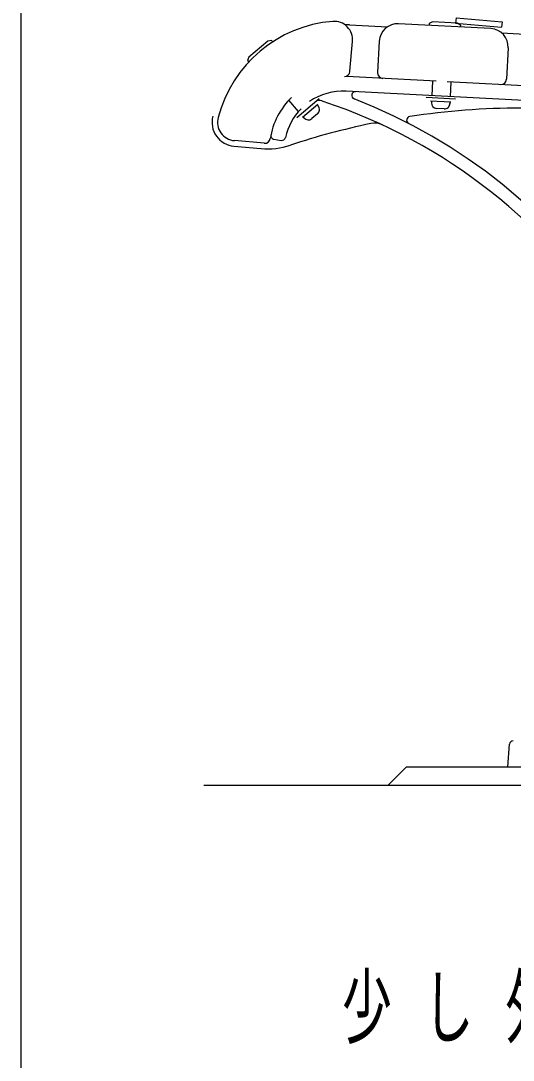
# Model space of a CAD drawing. Units: millimetres on the paper. Extents: x -365 to 12, y -38 to 257.
# Drawn here: x -365 to -347.2, y 69.3 to 106.86 of the extents above; entities that cross this region are included whole.
import ezdxf

# ---------------------------------------------------------------- set-up
doc = ezdxf.new("R2010")
doc.units = ezdxf.units.MM
doc.layers.add('0_2', color=7, linetype='Continuous', lineweight=13)
doc.layers.add('LY_3', color=3, linetype='Continuous', lineweight=25)
doc.styles.add('ＭＳ ゴシック', font='')
doc.styles.get('ＭＳ ゴシック').set_extended_font_data('MS Gothic')

msp = doc.modelspace()

# ---------------------------------------------------------------- linework, layer by layer
at = {"layer": '0_2', "color": 20, "lineweight": 25}
msp.add_line((-365, 257), (-365, 0), dxfattribs=at)
at = {"layer": 'LY_3'}
for p, q in [((-353.112, 106.71), (-351.747, 106.639)), ((-353.112, 106.71), (-351.747, 106.639)), ((-348.011, 106.577), (-351.34, 106.751)), ((-348.011, 106.577), (-351.34, 106.751)), ((-350.238, 106.76), (-350.241, 106.693)), ((-350.238, 106.76), (-350.241, 106.693)), ((-350.119, 106.821), (-350.238, 106.76)), ((-350.119, 106.821), (-350.238, 106.76)), ((-349.218, 106.774), (-350.119, 106.821)), ((-349.218, 106.774), (-350.119, 106.821)), ((-349.26, 106.967), (-349.278, 106.768)), ((-349.278, 106.768), (-347.617, 106.622)), ((-349.26, 106.967), (-347.6, 106.822)), ((-349.106, 106.701), (-349.218, 106.773)), ((-349.106, 106.701), (-349.218, 106.773)), ((-349.106, 106.701), (-349.11, 106.634)), ((-349.106, 106.701), (-349.11, 106.634)), ((-347.6, 106.822), (-347.617, 106.622)), ((-347.618, 106.422), (-346.088, 106.342)), ((-347.618, 106.422), (-346.088, 106.342)), ((-356.067, 106.124), (-356.758, 105.544)), ((-356.067, 106.124), (-356.758, 105.544)), ((-355.935, 106.147), (-356.066, 106.123)), ((-355.935, 106.147), (-356.066, 106.123)), ((-355.935, 106.147), (-355.892, 106.096)), ((-355.935, 106.147), (-355.892, 106.096)), ((-353.1, 105.032), (-353.005, 106.112)), ((-353.1, 105.032), (-353.005, 106.112)), ((-352.041, 106.12), (-352.1, 104.988)), ((-352.041, 106.12), (-352.1, 104.988)), ((-347.38, 105.876), (-347.44, 104.744)), ((-347.38, 105.876), (-347.44, 104.744)), ((-356.758, 105.544), (-356.803, 105.418)), ((-356.758, 105.544), (-356.803, 105.418)), ((-356.803, 105.418), (-356.76, 105.367)), ((-356.803, 105.418), (-356.76, 105.367)), ((-349.98, 104.677), (-353.209, 104.846)), ((-349.98, 104.677), (-353.209, 104.846)), ((-350.113, 104.684), (-350.141, 104.151)), ((-350.113, 104.684), (-350.141, 104.151)), ((-344.321, 104.381), (-349.58, 104.656)), ((-344.321, 104.381), (-349.58, 104.656)), ((-349.447, 104.649), (-349.475, 104.116)), ((-349.447, 104.649), (-349.475, 104.116)), ((-341.597, 103.704), (-353.237, 104.314)), ((-341.597, 103.704), (-353.237, 104.314)), ((-349.28, 104.027), (-350.345, 104.083)), ((-349.28, 104.027), (-350.345, 104.083)), ((-354.959, 103.583), (-355.305, 103.995)), ((-354.959, 103.583), (-355.305, 103.995)), ((-354.209, 104.038), (-355.026, 103.352)), ((-354.209, 104.038), (-355.026, 103.352)), ((-354.259, 103.839), (-354.821, 103.367)), ((-354.259, 103.839), (-354.821, 103.367)), ((-354.285, 103.817), (-354.25, 103.776)), ((-354.285, 103.817), (-354.25, 103.776)), ((-349.452, 103.916), (-350.185, 103.954)), ((-349.452, 103.916), (-350.185, 103.954)), ((-350.151, 103.952), (-350.154, 103.898)), ((-350.151, 103.952), (-350.154, 103.898)), ((-349.699, 103.675), (-349.965, 103.689)), ((-349.699, 103.675), (-349.965, 103.689)), ((-349.486, 103.917), (-349.488, 103.863)), ((-349.486, 103.917), (-349.488, 103.863)), ((-354.795, 103.388), (-354.761, 103.348)), ((-354.795, 103.388), (-354.761, 103.348)), ((-354.275, 103.495), (-354.48, 103.323)), ((-354.275, 103.495), (-354.48, 103.323)), ((-355.848, 102.579), (-355.584, 102.537)), ((-355.848, 102.579), (-355.584, 102.537)), ((-357.295, 102.327), (-356.316, 102.241)), ((-357.295, 102.327), (-356.316, 102.241)), ((-356.198, 102.432), (-357.278, 102.527)), ((-356.198, 102.432), (-357.278, 102.527)), ((-347.386, 79.903), (-347.328, 80.715)), ((-347.386, 79.903), (-347.328, 80.715)), ((-351.719, 79.237), (-351.053, 79.903)), ((-351.719, 79.237), (-351.053, 79.903)), ((-351.053, 79.903), (-325.719, 79.903)), ((-351.053, 79.903), (-325.719, 79.903)), ((-358.386, 79.237), (-318.386, 79.237))]:
    msp.add_line(p, q, dxfattribs=at)
for centre, radius, start, end in [((-353.349, 102.183), 4.667, 94.5938, 165.4059), ((-353.349, 102.183), 4.667, 94.5938, 165.4059), ((-353.669, 106.17), 0.667, 354.9998, 94.5931), ((-353.669, 106.17), 0.667, 354.9998, 94.5931), ((-353.349, 102.183), 4.533, 86.9998, 89.2098), ((-353.349, 102.183), 4.533, 86.9998, 89.2098), ((-351.375, 106.085), 0.667, 86.9999, 176.9998), ((-351.375, 106.085), 0.667, 86.9999, 176.9998), ((-348.046, 105.911), 0.667, 356.9999, 86.9998), ((-348.046, 105.911), 0.667, 356.9999, 86.9998), ((-353.299, 105.049), 0.2, 269.0033, 354.9987), ((-353.299, 105.049), 0.2, 269.0033, 354.9987), ((-351.9, 104.978), 0.2, 176.9996, 266.9971), ((-351.9, 104.978), 0.2, 176.9996, 266.9971), ((-347.639, 104.754), 0.2, 267.0001, 356.9999), ((-347.639, 104.754), 0.2, 267.0001, 356.9999), ((-353.349, 102.183), 2.667, 134.2988, 170.9992), ((-353.349, 102.183), 2.667, 134.2988, 170.9992), ((-353.349, 102.183), 2.133, 86.9999, 124.6182), ((-353.349, 102.183), 2.133, 86.9999, 124.6182), ((-352.902, 104.162), 0.133, 87.0016, 248.6947), ((-352.902, 104.162), 0.133, 87.0016, 248.6947), ((-353.349, 102.183), 2.133, 135.3763, 167.627), ((-353.349, 102.183), 2.133, 135.3763, 167.627), ((-354.282, 103.314), 0.667, 71.5955, 89.4754), ((-354.282, 103.314), 0.667, 71.5955, 89.4754), ((-354.404, 103.647), 0.2, 309.9969, 39.9997), ((-354.404, 103.647), 0.2, 309.9969, 39.9997), ((-360.386, 84.97), 20, 353.4638, 71.5954), ((-360.386, 84.97), 20, 353.4638, 71.5954), ((-360.386, 84.97), 20.467, 0, 68.6957), ((-360.386, 84.97), 20.467, 0, 68.6957), ((-346.908, 77.037), 26.667, 90, 98.6918), ((-346.908, 77.037), 26.667, 90, 98.6918), ((-349.955, 103.888), 0.2, 176.9989, 266.9963), ((-349.955, 103.888), 0.2, 176.9989, 266.9963), ((-349.688, 103.874), 0.2, 266.9964, 356.9991), ((-349.688, 103.874), 0.2, 266.9964, 356.9991), ((-357.22, 103.191), 0.867, 165.4057, 264.9999), ((-357.22, 103.191), 0.867, 165.4057, 264.9999), ((-357.22, 103.191), 0.667, 165.4061, 264.9998), ((-357.22, 103.191), 0.667, 165.4061, 264.9998), ((-354.608, 103.476), 0.2, 219.9994, 309.9969), ((-354.608, 103.476), 0.2, 219.9994, 309.9969), ((-350.918, 103.265), 0.133, 98.6919, 242.6384), ((-350.918, 103.265), 0.133, 98.6919, 242.6384), ((-346.908, 77.037), 26.667, 101.7689, 108.2274), ((-346.908, 77.037), 26.667, 101.7689, 108.2274), ((-352.211, 102.49), 0.667, 64.987, 101.769), ((-352.211, 102.49), 0.667, 64.987, 101.769), ((-356.18, 102.631), 0.2, 264.9987, 350.9986), ((-356.18, 102.631), 0.2, 264.9987, 350.9986), ((-355.827, 102.71), 0.133, 167.982, 261), ((-355.827, 102.71), 0.133, 167.982, 261), ((-355.563, 102.669), 0.133, 261, 347.6272), ((-355.563, 102.669), 0.133, 261, 347.6272), ((-356.083, 104.898), 2.667, 264.9998, 288.2274), ((-356.083, 104.898), 2.667, 264.9998, 288.2274), ((-347.195, 80.706), 0.133, 91.001, 175.9138), ((-347.195, 80.706), 0.133, 91.001, 175.9138)]:
    msp.add_arc(centre, radius, start, end, dxfattribs=at)

# ---------------------------------------------------------------- texts
at = {"layer": 'LY_3', "color": 7, "insert": (-353.386, 71.102), "char_height": 2.199, "attachment_point": 4, "style": 'ＭＳ ゴシック'}
msp.add_mtext('\\T1.64;\\W0.6;少し外側に曲げて取付', dxfattribs=at)

doc.saveas('drawing.dxf')
